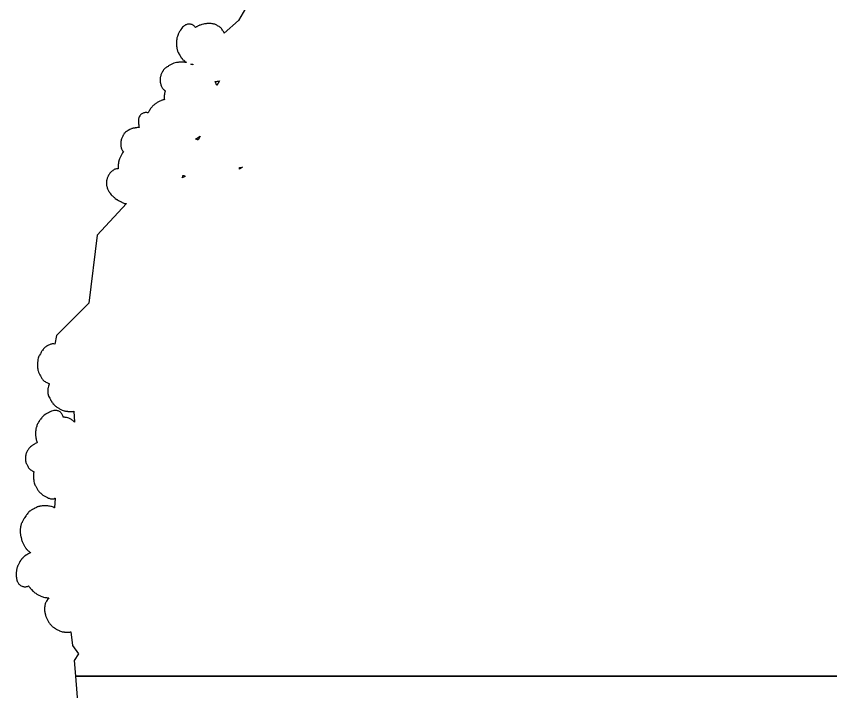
# Model space of a CAD drawing. Header units: metres. Extents: x 0 to 1325, y -1 to 773.
# Drawn here: x 202.45 to 249.5, y 209.15 to 248.19 of the extents above; entities that cross this region are included whole.
import ezdxf

# ---------------------------------------------------------------- set-up
doc = ezdxf.new("R2010")
doc.units = ezdxf.units.M

msp = doc.modelspace()

# ---------------------------------------------------------------- linework, layer by layer
at = {"layer": 'CUT'}
for points in [[(216.09, 249.358), (215.29, 247.938), (214.46, 247.218), (214.45, 247.238), (214.43, 247.278), (214.41, 247.318), (214.39, 247.348), (214.38, 247.358), (214.36, 247.398), (214.33, 247.438), (214.3, 247.478), (214.24, 247.538), (214.2, 247.568), (214.16, 247.598), (214.12, 247.618), (214.11, 247.628), (214.08, 247.648), (214.04, 247.668), (214, 247.688), (213.96, 247.708), (213.91, 247.728), (213.87, 247.738), (213.83, 247.748), (213.81, 247.748), (213.76, 247.758), (213.71, 247.768), (213.67, 247.768), (213.51, 247.768), (213.46, 247.768), (213.41, 247.758), (213.38, 247.748), (213.37, 247.748), (213.33, 247.748), (213.27, 247.738), (213.19, 247.718), (213.16, 247.708), (213.13, 247.698), (213.07, 247.678), (213.04, 247.668), (213.01, 247.658), (212.96, 247.638), (212.93, 247.618), (212.89, 247.598), (212.87, 247.588), (212.85, 247.578), (212.83, 247.568), (212.82, 247.558), (212.8, 247.538), (212.8, 247.548), (212.77, 247.578), (212.74, 247.618), (212.71, 247.638), (212.67, 247.668), (212.63, 247.688), (212.6, 247.708), (212.55, 247.718), (212.51, 247.728), (212.47, 247.738), (212.42, 247.738), (212.38, 247.738), (212.34, 247.728), (212.3, 247.718), (212.26, 247.698), (212.22, 247.688), (212.18, 247.658), (212.14, 247.638), (212.11, 247.608), (212.06, 247.558), (212.02, 247.508), (211.96, 247.428), (211.94, 247.398), (211.93, 247.378), (211.92, 247.358), (211.9, 247.338), (211.88, 247.308), (211.86, 247.268), (211.84, 247.228), (211.82, 247.188), (211.81, 247.158), (211.8, 247.138), (211.8, 247.128), (211.79, 247.118), (211.79, 247.098), (211.78, 247.088), (211.78, 247.078), (211.78, 247.068), (211.77, 247.048), (211.77, 247.038), (211.76, 247.028), (211.74, 246.978), (211.73, 246.938), (211.72, 246.898), (211.72, 246.858), (211.71, 246.798), (211.7, 246.768), (211.7, 246.728), (211.7, 246.538), (211.7, 246.498), (211.71, 246.468), (211.72, 246.408), (211.72, 246.368), (211.73, 246.328), (211.74, 246.298), (211.75, 246.278), (211.75, 246.258), (211.76, 246.218), (211.77, 246.178), (211.79, 246.128), (211.81, 246.088), (211.83, 246.048), (211.84, 246.028), (211.85, 246.008), (211.86, 245.988), (211.87, 245.978), (211.89, 245.958), (211.89, 245.948), (211.9, 245.938), (211.91, 245.908), (211.92, 245.898), (211.94, 245.878), (211.94, 245.868), (211.96, 245.838), (211.98, 245.798), (212.01, 245.768), (212.02, 245.758), (212.03, 245.748), (212.05, 245.718), (212.08, 245.678), (212.12, 245.648), (212.13, 245.638), (212.16, 245.608), (212.19, 245.578), (212.23, 245.558), (212.24, 245.558), (212.26, 245.538), (212.26, 245.528), (212.23, 245.528), (212.21, 245.528), (212.18, 245.538), (212.13, 245.548), (212.09, 245.548), (211.93, 245.548), (211.89, 245.548), (211.84, 245.538), (211.81, 245.528), (211.79, 245.528), (211.76, 245.528), (211.7, 245.518), (211.62, 245.498), (211.56, 245.478), (211.51, 245.458), (211.48, 245.438), (211.44, 245.418), (211.4, 245.398), (211.32, 245.358), (211.29, 245.348), (211.24, 245.318), (211.22, 245.298), (211.18, 245.278), (211.17, 245.268), (211.13, 245.248), (211.09, 245.218), (211.05, 245.188), (210.99, 245.128), (210.96, 245.088), (210.93, 245.048), (210.91, 245.008), (210.9, 244.998), (210.88, 244.968), (210.86, 244.928), (210.84, 244.888), (210.82, 244.848), (210.8, 244.798), (210.79, 244.758), (210.78, 244.718), (210.78, 244.698), (210.77, 244.648), (210.76, 244.598), (210.76, 244.558), (210.76, 244.468), (210.76, 244.428), (210.77, 244.378), (210.78, 244.328), (210.78, 244.308), (210.79, 244.268), (210.8, 244.228), (210.82, 244.178), (210.84, 244.138), (210.86, 244.098), (210.88, 244.058), (210.91, 244.018), (210.94, 243.978), (210.95, 243.968), (210.99, 243.938), (211.02, 243.918), (211.06, 243.888), (211.05, 243.858), (211.05, 243.848), (211.04, 243.828), (211.03, 243.788), (211.02, 243.748), (211.02, 243.728), (211.01, 243.698), (211.01, 243.688), (211.01, 243.658), (211, 243.628), (211, 243.578), (211, 243.488), (211, 243.438), (211.01, 243.378), (210.97, 243.368), (210.93, 243.358), (210.9, 243.348), (210.87, 243.338), (210.82, 243.318), (210.79, 243.298), (210.75, 243.278), (210.63, 243.218), (210.59, 243.198), (210.54, 243.168), (210.51, 243.148), (210.49, 243.138), (210.45, 243.108), (210.44, 243.098), (210.39, 243.058), (210.35, 243.028), (210.32, 242.998), (210.29, 242.958), (210.25, 242.908), (210.24, 242.898), (210.21, 242.858), (210.19, 242.828), (210.19, 242.818), (210.17, 242.788), (210.16, 242.768), (210.15, 242.768), (210.12, 242.718), (210.11, 242.688), (210.09, 242.648), (210.07, 242.608), (210.03, 242.618), (209.99, 242.628), (209.95, 242.628), (209.9, 242.628), (209.86, 242.618), (209.82, 242.608), (209.78, 242.588), (209.74, 242.578), (209.7, 242.548), (209.66, 242.528), (209.63, 242.498), (209.6, 242.458), (209.58, 242.428), (209.55, 242.388), (209.53, 242.348), (209.52, 242.308), (209.51, 242.268), (209.5, 242.218), (209.5, 242.178), (209.5, 242.048), (209.5, 242.008), (209.51, 241.958), (209.52, 241.928), (209.52, 241.908), (209.52, 241.878), (209.53, 241.818), (209.54, 241.778), (209.55, 241.758), (209.49, 241.758), (209.45, 241.758), (209.4, 241.748), (209.36, 241.738), (209.35, 241.738), (209.32, 241.738), (209.3, 241.728), (209.27, 241.728), (209.22, 241.718), (209.2, 241.718), (209.16, 241.708), (209.13, 241.698), (209.1, 241.688), (209.04, 241.658), (209, 241.638), (208.92, 241.598), (208.88, 241.578), (208.85, 241.558), (208.81, 241.528), (208.76, 241.488), (208.73, 241.458), (208.69, 241.408), (208.66, 241.368), (208.65, 241.348), (208.63, 241.318), (208.6, 241.268), (208.58, 241.228), (208.56, 241.188), (208.54, 241.148), (208.52, 241.098), (208.51, 241.058), (208.51, 241.038), (208.5, 240.998), (208.49, 240.968), (208.48, 240.908), (208.48, 240.858), (208.48, 240.768), (208.48, 240.718), (208.49, 240.668), (208.49, 240.658), (208.5, 240.618), (208.51, 240.578), (208.52, 240.538), (208.54, 240.498), (208.57, 240.458), (208.59, 240.418), (208.62, 240.388), (208.64, 240.368), (208.59, 240.298), (208.57, 240.268), (208.55, 240.228), (208.53, 240.188), (208.49, 240.108), (208.47, 240.068), (208.45, 240.028), (208.43, 239.998), (208.41, 239.948), (208.39, 239.888), (208.36, 239.768), (208.36, 239.728), (208.35, 239.668), (208.34, 239.638), (208.34, 239.598), (208.34, 239.408), (208.34, 239.378), (208.32, 239.378), (208.27, 239.378), (208.23, 239.368), (208.19, 239.358), (208.15, 239.348), (208.11, 239.328), (208.07, 239.298), (208.03, 239.278), (208, 239.248), (207.99, 239.248), (207.95, 239.218), (207.92, 239.188), (207.89, 239.158), (207.86, 239.118), (207.83, 239.078), (207.81, 239.038), (207.8, 239.028), (207.78, 238.998), (207.76, 238.958), (207.74, 238.918), (207.72, 238.878), (207.7, 238.828), (207.69, 238.788), (207.68, 238.748), (207.68, 238.728), (207.67, 238.678), (207.66, 238.628), (207.66, 238.588), (207.66, 238.508), (207.66, 238.468), (207.67, 238.418), (207.68, 238.368), (207.68, 238.348), (207.69, 238.308), (207.7, 238.268), (207.72, 238.218), (207.74, 238.178), (207.76, 238.138), (207.78, 238.098), (207.8, 238.068), (207.82, 238.048), (207.82, 238.038), (207.83, 238.028), (207.84, 238.018), (207.84, 238.008), (207.86, 237.978), (207.89, 237.938), (207.9, 237.928), (207.94, 237.878), (207.97, 237.838), (208, 237.808), (208.04, 237.778), (208.05, 237.768), (208.07, 237.748), (208.09, 237.738), (208.11, 237.718), (208.12, 237.708), (208.15, 237.688), (208.17, 237.668), (208.25, 237.608), (208.27, 237.598), (208.3, 237.578), (208.35, 237.548), (208.43, 237.508), (208.51, 237.468), (208.52, 237.458), (208.53, 237.458), (208.57, 237.428), (208.62, 237.408), (208.67, 237.388), (208.71, 237.378), (208.75, 237.368), (208.8, 237.368), (208.82, 237.368), (207.12, 235.548), (206.65, 231.608), (204.77, 229.748), (204.67, 229.248), (204.62, 229.258), (204.58, 229.258), (204.56, 229.258), (204.52, 229.258), (204.48, 229.248), (204.44, 229.238), (204.4, 229.228), (204.36, 229.208), (204.32, 229.188), (204.28, 229.168), (204.25, 229.148), (204.24, 229.138), (204.2, 229.118), (204.16, 229.088), (204.12, 229.058), (204.03, 228.968), (204, 228.928), (203.96, 228.878), (203.95, 228.868), (203.92, 228.828), (203.91, 228.808), (203.89, 228.778), (203.86, 228.728), (203.84, 228.688), (203.8, 228.608), (203.78, 228.568), (203.76, 228.538), (203.74, 228.488), (203.72, 228.428), (203.7, 228.348), (203.69, 228.288), (203.69, 228.258), (203.69, 228.238), (203.68, 228.208), (203.67, 228.158), (203.67, 228.118), (203.67, 227.938), (203.67, 227.898), (203.68, 227.868), (203.69, 227.808), (203.69, 227.768), (203.7, 227.728), (203.71, 227.688), (203.73, 227.628), (203.75, 227.578), (203.77, 227.548), (203.81, 227.468), (203.84, 227.408), (203.86, 227.368), (203.88, 227.328), (203.9, 227.288), (203.93, 227.248), (203.96, 227.208), (203.99, 227.178), (204.02, 227.148), (204.07, 227.108), (204.11, 227.078), (204.13, 227.068), (204.16, 227.048), (204.21, 227.018), (204.25, 226.998), (204.29, 226.978), (204.33, 226.958), (204.36, 226.948), (204.35, 226.928), (204.33, 226.878), (204.31, 226.818), (204.29, 226.738), (204.29, 226.718), (204.28, 226.668), (204.27, 226.618), (204.27, 226.578), (204.27, 226.488), (204.27, 226.438), (204.28, 226.378), (204.29, 226.338), (204.3, 226.298), (204.31, 226.268), (204.32, 226.238), (204.35, 226.178), (204.38, 226.118), (204.4, 226.078), (204.42, 226.038), (204.45, 225.988), (204.49, 225.938), (204.49, 225.928), (204.51, 225.898), (204.51, 225.888), (204.53, 225.868), (204.54, 225.858), (204.56, 225.838), (204.56, 225.828), (204.57, 225.818), (204.61, 225.768), (204.64, 225.728), (204.67, 225.698), (204.72, 225.658), (204.76, 225.628), (204.8, 225.598), (204.83, 225.578), (204.87, 225.558), (204.9, 225.538), (204.91, 225.538), (204.95, 225.508), (204.99, 225.488), (205.03, 225.468), (205.07, 225.448), (205.1, 225.428), (205.15, 225.408), (205.21, 225.388), (205.25, 225.378), (205.29, 225.368), (205.35, 225.358), (205.38, 225.358), (205.4, 225.358), (205.43, 225.348), (205.48, 225.338), (205.52, 225.338), (205.64, 225.338), (205.68, 225.338), (205.73, 225.348), (205.77, 225.358), (205.82, 224.728), (205.79, 224.758), (205.74, 224.798), (205.73, 224.808), (205.72, 224.818), (205.68, 224.848), (205.64, 224.878), (205.6, 224.898), (205.56, 224.918), (205.52, 224.938), (205.48, 224.958), (205.43, 224.978), (205.35, 224.998), (205.33, 224.998), (205.28, 225.008), (205.23, 225.018), (205.19, 225.018), (205.16, 225.018), (205.15, 225.058), (205.14, 225.098), (205.12, 225.138), (205.1, 225.178), (205.08, 225.218), (205.05, 225.248), (205.02, 225.288), (204.99, 225.318), (204.95, 225.338), (204.91, 225.358), (204.87, 225.378), (204.83, 225.388), (204.79, 225.398), (204.74, 225.408), (204.7, 225.408), (204.65, 225.408), (204.61, 225.398), (204.57, 225.388), (204.48, 225.358), (204.45, 225.348), (204.4, 225.328), (204.36, 225.308), (204.32, 225.278), (204.31, 225.278), (204.26, 225.248), (204.22, 225.228), (204.18, 225.208), (204.15, 225.188), (204.07, 225.128), (204.02, 225.088), (203.99, 225.058), (203.93, 224.998), (203.9, 224.958), (203.86, 224.908), (203.85, 224.898), (203.82, 224.858), (203.8, 224.828), (203.8, 224.818), (203.78, 224.788), (203.77, 224.768), (203.76, 224.768), (203.73, 224.718), (203.72, 224.688), (203.71, 224.678), (203.71, 224.668), (203.68, 224.628), (203.66, 224.588), (203.64, 224.538), (203.63, 224.508), (203.61, 224.448), (203.6, 224.418), (203.59, 224.378), (203.58, 224.338), (203.58, 224.298), (203.57, 224.238), (203.56, 224.208), (203.56, 224.168), (203.56, 223.988), (203.56, 223.948), (203.57, 223.898), (203.58, 223.868), (203.58, 223.848), (203.58, 223.818), (203.59, 223.758), (203.6, 223.718), (203.61, 223.678), (203.63, 223.618), (203.65, 223.568), (203.66, 223.548), (203.63, 223.538), (203.59, 223.518), (203.55, 223.498), (203.51, 223.468), (203.5, 223.468), (203.47, 223.448), (203.43, 223.428), (203.4, 223.408), (203.36, 223.378), (203.32, 223.348), (203.27, 223.308), (203.21, 223.248), (203.18, 223.208), (203.15, 223.168), (203.13, 223.128), (203.12, 223.118), (203.1, 223.088), (203.08, 223.048), (203.06, 223.008), (203.04, 222.968), (203.02, 222.918), (203.01, 222.878), (203, 222.838), (203, 222.818), (202.99, 222.768), (202.98, 222.718), (202.98, 222.678), (202.98, 222.588), (202.98, 222.538), (202.99, 222.478), (203, 222.448), (203.01, 222.408), (203.02, 222.368), (203.03, 222.338), (203.05, 222.298), (203.09, 222.218), (203.11, 222.178), (203.13, 222.138), (203.16, 222.098), (203.19, 222.058), (203.25, 221.998), (203.28, 221.968), (203.32, 221.948), (203.36, 221.918), (203.4, 221.898), (203.44, 221.888), (203.46, 221.878), (203.46, 221.848), (203.46, 221.828), (203.45, 221.798), (203.44, 221.748), (203.44, 221.708), (203.44, 221.528), (203.44, 221.488), (203.45, 221.438), (203.46, 221.408), (203.46, 221.388), (203.46, 221.358), (203.47, 221.298), (203.49, 221.218), (203.51, 221.158), (203.53, 221.108), (203.55, 221.078), (203.57, 221.038), (203.59, 220.998), (203.61, 220.958), (203.64, 220.918), (203.64, 220.908), (203.66, 220.878), (203.68, 220.838), (203.7, 220.808), (203.73, 220.768), (203.76, 220.728), (203.8, 220.678), (203.83, 220.648), (203.87, 220.618), (203.88, 220.608), (203.89, 220.598), (203.9, 220.588), (203.92, 220.578), (203.95, 220.548), (203.99, 220.518), (204.03, 220.488), (204.06, 220.468), (204.1, 220.448), (204.22, 220.388), (204.26, 220.368), (204.32, 220.338), (204.35, 220.328), (204.38, 220.318), (204.42, 220.308), (204.46, 220.298), (204.51, 220.298), (204.55, 220.298), (204.6, 220.308), (204.64, 220.308), (204.68, 220.328), (204.69, 220.328), (204.65, 219.778), (204.63, 219.788), (204.6, 219.808), (204.55, 219.828), (204.49, 219.848), (204.45, 219.858), (204.37, 219.878), (204.33, 219.878), (204.27, 219.888), (204.24, 219.898), (204.2, 219.898), (204.01, 219.898), (203.97, 219.898), (203.94, 219.888), (203.88, 219.878), (203.84, 219.878), (203.81, 219.868), (203.79, 219.858), (203.73, 219.848), (203.7, 219.838), (203.67, 219.828), (203.61, 219.798), (203.57, 219.778), (203.53, 219.758), (203.5, 219.738), (203.49, 219.738), (203.46, 219.728), (203.42, 219.708), (203.41, 219.698), (203.38, 219.678), (203.34, 219.658), (203.31, 219.638), (203.27, 219.608), (203.23, 219.578), (203.18, 219.538), (203.15, 219.508), (203.12, 219.468), (203.08, 219.418), (203.07, 219.408), (203.04, 219.368), (203.02, 219.338), (203.02, 219.328), (203.01, 219.318), (203, 219.308), (203, 219.298), (202.93, 219.198), (202.92, 219.188), (202.9, 219.168), (202.88, 219.138), (202.86, 219.108), (202.84, 219.068), (202.82, 219.028), (202.81, 218.998), (202.8, 218.988), (202.79, 218.958), (202.79, 218.948), (202.78, 218.938), (202.77, 218.928), (202.77, 218.918), (202.76, 218.888), (202.74, 218.848), (202.73, 218.808), (202.72, 218.768), (202.72, 218.748), (202.71, 218.728), (202.7, 218.698), (202.7, 218.658), (202.69, 218.598), (202.68, 218.568), (202.68, 218.528), (202.68, 218.348), (202.68, 218.308), (202.69, 218.278), (202.7, 218.218), (202.7, 218.178), (202.71, 218.148), (202.72, 218.128), (202.72, 218.108), (202.73, 218.078), (202.74, 218.068), (202.76, 217.958), (202.76, 217.938), (202.77, 217.898), (202.79, 217.838), (202.81, 217.788), (202.83, 217.758), (202.85, 217.718), (202.87, 217.678), (202.89, 217.638), (202.9, 217.608), (202.93, 217.558), (202.95, 217.538), (202.97, 217.508), (202.97, 217.498), (202.99, 217.468), (203.02, 217.428), (203.03, 217.418), (203.07, 217.368), (203.1, 217.328), (203.13, 217.298), (203.17, 217.268), (203.22, 217.228), (203.23, 217.218), (203.27, 217.188), (203.29, 217.178), (203.25, 217.168), (203.21, 217.158), (203.17, 217.138), (203.13, 217.118), (203.12, 217.108), (203.09, 217.098), (203.08, 217.088), (203.06, 217.068), (203.05, 217.068), (203.04, 217.058), (203.03, 217.048), (203.01, 217.038), (203, 217.038), (203, 217.028), (202.99, 217.028), (202.97, 217.018), (202.97, 217.008), (202.95, 216.998), (202.94, 216.988), (202.93, 216.978), (202.91, 216.968), (202.86, 216.928), (202.83, 216.898), (202.8, 216.858), (202.76, 216.808), (202.75, 216.798), (202.72, 216.758), (202.7, 216.728), (202.7, 216.718), (202.68, 216.688), (202.67, 216.668), (202.66, 216.668), (202.63, 216.618), (202.62, 216.588), (202.58, 216.508), (202.56, 216.468), (202.54, 216.438), (202.52, 216.388), (202.5, 216.328), (202.49, 216.288), (202.49, 216.268), (202.48, 216.228), (202.47, 216.198), (202.47, 216.158), (202.46, 216.098), (202.45, 216.068), (202.45, 216.028), (202.45, 215.838), (202.45, 215.798), (202.46, 215.768), (202.47, 215.708), (202.47, 215.668), (202.48, 215.628), (202.49, 215.588), (202.5, 215.558), (202.51, 215.528), (202.53, 215.488), (202.55, 215.448), (202.57, 215.408), (202.6, 215.368), (202.63, 215.338), (202.67, 215.308), (202.7, 215.288), (202.74, 215.268), (202.78, 215.248), (202.82, 215.238), (202.87, 215.228), (202.91, 215.218), (202.96, 215.218), (203, 215.218), (203.04, 215.228), (203.09, 215.238), (203.13, 215.258), (203.16, 215.268), (203.17, 215.258), (203.17, 215.248), (203.2, 215.208), (203.22, 215.188), (203.23, 215.168), (203.24, 215.158), (203.25, 215.148), (203.25, 215.138), (203.28, 215.108), (203.32, 215.058), (203.41, 214.968), (203.44, 214.938), (203.49, 214.898), (203.53, 214.868), (203.57, 214.838), (203.6, 214.818), (203.64, 214.798), (203.67, 214.778), (203.68, 214.778), (203.72, 214.748), (203.76, 214.728), (203.84, 214.688), (203.87, 214.668), (203.92, 214.648), (203.98, 214.628), (204.02, 214.618), (204.1, 214.598), (204.14, 214.598), (204.2, 214.588), (204.23, 214.578), (204.27, 214.578), (204.33, 214.578), (204.29, 214.528), (204.26, 214.488), (204.25, 214.468), (204.23, 214.438), (204.2, 214.388), (204.18, 214.348), (204.16, 214.308), (204.14, 214.278), (204.12, 214.228), (204.11, 214.188), (204.1, 214.148), (204.1, 214.128), (204.09, 214.098), (204.09, 214.088), (204.09, 214.058), (204.08, 214.028), (204.08, 213.978), (204.08, 213.888), (204.08, 213.828), (204.09, 213.758), (204.1, 213.728), (204.11, 213.678), (204.12, 213.628), (204.13, 213.608), (204.13, 213.588), (204.14, 213.548), (204.15, 213.518), (204.16, 213.488), (204.19, 213.428), (204.21, 213.388), (204.23, 213.348), (204.25, 213.308), (204.27, 213.268), (204.29, 213.228), (204.31, 213.188), (204.33, 213.158), (204.36, 213.118), (204.39, 213.078), (204.41, 213.058), (204.43, 213.028), (204.44, 213.018), (204.45, 213.008), (204.47, 212.988), (204.5, 212.958), (204.53, 212.928), (204.56, 212.908), (204.57, 212.898), (204.58, 212.888), (204.61, 212.858), (204.65, 212.838), (204.71, 212.798), (204.76, 212.768), (204.8, 212.748), (204.84, 212.728), (204.88, 212.708), (204.92, 212.688), (204.95, 212.668), (205, 212.648), (205.06, 212.628), (205.1, 212.618), (205.16, 212.608), (205.19, 212.608), (205.21, 212.608), (205.24, 212.598), (205.29, 212.588), (205.33, 212.588), (205.43, 212.588), (205.48, 212.588), (205.54, 212.598), (205.58, 212.608), (205.6, 212.618), (205.69, 211.818), (206.05, 211.348), (205.8, 210.948), (205.87, 210.048), (250.68, 210.048)], [(250.68, 210.048), (205.87, 210.048), (206.1, 207.108)]]:
    msp.add_lwpolyline(points, dxfattribs=at)
for points in [[(212.64, 245.378), (212.58, 245.408), (212.54, 245.428), (212.58, 245.428), (212.62, 245.428), (212.64, 245.428), (212.64, 245.388), (212.64, 245.378)], [(213.95, 244.358), (213.93, 244.398), (213.91, 244.428), (213.99, 244.428), (214.03, 244.428), (214.08, 244.438), (214.13, 244.448), (214.15, 244.448), (214.19, 244.458), (214.03, 244.198), (214.01, 244.238), (213.99, 244.278), (213.97, 244.318), (213.95, 244.358)], [(213.07, 241.258), (212.96, 241.048), (212.92, 241.058), (212.87, 241.078), (212.83, 241.088), (212.81, 241.088), (213.07, 241.258)], [(215.51, 239.468), (215.35, 239.348), (215.35, 239.378), (215.34, 239.428), (215.34, 239.448), (215.51, 239.468)], [(212.17, 238.988), (212.18, 238.958), (212.2, 238.928), (212.04, 238.858), (212.05, 238.898), (212.07, 238.938), (212.08, 238.988), (212.12, 238.988), (212.17, 238.988)]]:
    msp.add_lwpolyline(points, close=True, dxfattribs=at)

doc.saveas('drawing.dxf')
